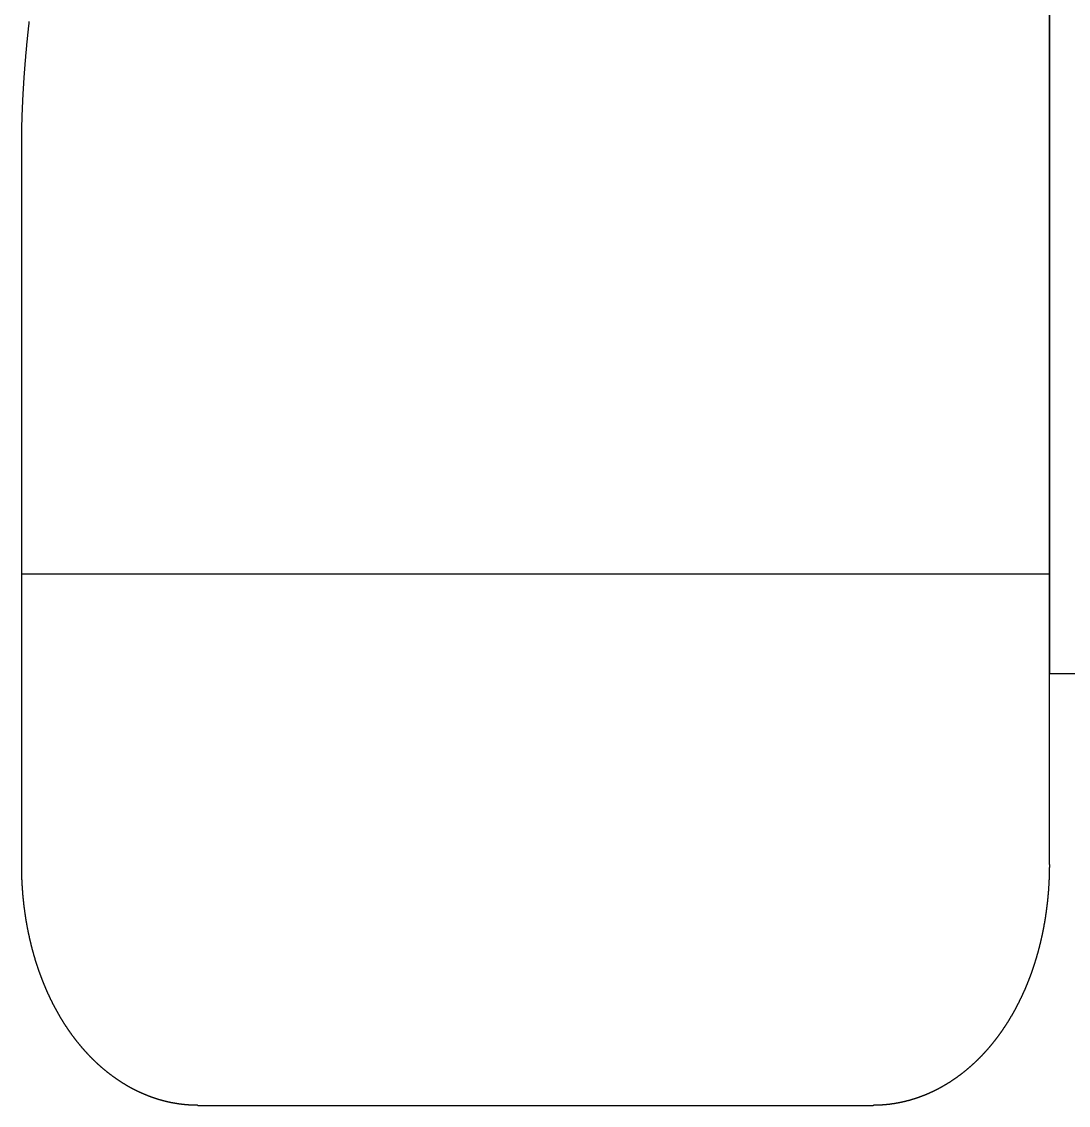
# Model space of a CAD drawing. Header units: millimetres. Extents: x -6.6 to 37.3, y -31.4 to 37.
# Drawn here: x -6.3 to -2.735, y -0.308 to 3.383 of the extents above; entities that cross this region are included whole.
import ezdxf

# ---------------------------------------------------------------- set-up
doc = ezdxf.new("R2010")
doc.units = ezdxf.units.MM
doc.layers.add('20_CONTACT', color=3, linetype='Continuous')

msp = doc.modelspace()

# ---------------------------------------------------------------- linework, layer by layer
at = {"layer": '20_CONTACT'}
for points in [[(-2.8, 1.5013), (-2.8, 8.4987)], [(-2.8, 8.4852), (-2.8, 1.1622)], [(-6.3, 2.9559), (-6.3, 2.9578), (-6.3, 2.9597), (-6.3, 2.9616), (-6.3, 2.9636), (-6.3, 2.9655), (-6.3, 2.9674), (-6.3, 2.9694), (-6.3, 2.9713), (-6.3, 2.9732), (-6.2999, 2.9752), (-6.2999, 2.9771), (-6.2999, 2.979), (-6.2999, 2.981), (-6.2999, 2.9829), (-6.2999, 2.9849), (-6.2998, 2.9868), (-6.2998, 2.9887), (-6.2998, 2.9907), (-6.2998, 2.9926), (-6.2998, 2.9946), (-6.2997, 2.9965), (-6.2997, 2.9985), (-6.2997, 3.0005), (-6.2996, 3.0024), (-6.2996, 3.0044), (-6.2996, 3.0063), (-6.2996, 3.0083), (-6.2995, 3.0103), (-6.2995, 3.0122), (-6.2994, 3.0142), (-6.2994, 3.0161), (-6.2994, 3.0181), (-6.2993, 3.0201), (-6.2993, 3.0221), (-6.2992, 3.024), (-6.2992, 3.026), (-6.2992, 3.028), (-6.2991, 3.03), (-6.2991, 3.0319), (-6.299, 3.0339), (-6.299, 3.0359), (-6.2989, 3.0379), (-6.2989, 3.0399), (-6.2988, 3.0418), (-6.2988, 3.0438), (-6.2987, 3.0458), (-6.2986, 3.0478), (-6.2986, 3.0498), (-6.2985, 3.0518), (-6.2985, 3.0538), (-6.2984, 3.0558), (-6.2983, 3.0578), (-6.2983, 3.0598), (-6.2982, 3.0618), (-6.2981, 3.0638), (-6.2981, 3.0658), (-6.298, 3.0678), (-6.2979, 3.0698), (-6.2979, 3.0718), (-6.2978, 3.0738), (-6.2977, 3.0758), (-6.2976, 3.0779), (-6.2976, 3.0799), (-6.2975, 3.0819), (-6.2974, 3.0839), (-6.2973, 3.0859), (-6.2972, 3.0879), (-6.2972, 3.09), (-6.2971, 3.092), (-6.297, 3.094), (-6.2969, 3.096), (-6.2968, 3.0981), (-6.2967, 3.1001), (-6.2966, 3.1021), (-6.2965, 3.1042), (-6.2964, 3.1062), (-6.2963, 3.1082), (-6.2963, 3.1103), (-6.2962, 3.1123), (-6.2961, 3.1143), (-6.296, 3.1164), (-6.2959, 3.1184), (-6.2958, 3.1205), (-6.2957, 3.1225), (-6.2956, 3.1246), (-6.2954, 3.1266), (-6.2953, 3.1287), (-6.2952, 3.1307), (-6.2951, 3.1328), (-6.295, 3.1348), (-6.2949, 3.1369), (-6.2948, 3.1389), (-6.2947, 3.141), (-6.2946, 3.143), (-6.2944, 3.1451), (-6.2943, 3.1472), (-6.2942, 3.1492), (-6.2941, 3.1513), (-6.294, 3.1534), (-6.2938, 3.1554), (-6.2937, 3.1575), (-6.2936, 3.1596), (-6.2935, 3.1617), (-6.2933, 3.1637), (-6.2932, 3.1658), (-6.2931, 3.1679), (-6.293, 3.17), (-6.2928, 3.172), (-6.2927, 3.1741), (-6.2926, 3.1762), (-6.2924, 3.1783), (-6.2923, 3.1804), (-6.2921, 3.1825), (-6.292, 3.1846), (-6.2919, 3.1867), (-6.2917, 3.1887), (-6.2916, 3.1908), (-6.2914, 3.1929), (-6.2913, 3.195), (-6.2911, 3.1971), (-6.291, 3.1992), (-6.2908, 3.2013), (-6.2907, 3.2034), (-6.2905, 3.2055), (-6.2904, 3.2076), (-6.2902, 3.2098), (-6.2901, 3.2119), (-6.2899, 3.214), (-6.2898, 3.2161), (-6.2896, 3.2182), (-6.2895, 3.2203), (-6.2893, 3.2224), (-6.2891, 3.2245), (-6.289, 3.2267), (-6.2888, 3.2288), (-6.2886, 3.2309), (-6.2885, 3.233), (-6.2883, 3.2352), (-6.2881, 3.2373), (-6.288, 3.2394), (-6.2878, 3.2415), (-6.2876, 3.2437), (-6.2874, 3.2458), (-6.2873, 3.2479), (-6.2871, 3.2501), (-6.2869, 3.2522), (-6.2867, 3.2544), (-6.2866, 3.2565), (-6.2864, 3.2586), (-6.2862, 3.2608), (-6.286, 3.2629), (-6.2858, 3.2651), (-6.2856, 3.2672), (-6.2854, 3.2694), (-6.2853, 3.2715), (-6.2851, 3.2737), (-6.2849, 3.2758), (-6.2847, 3.278), (-6.2845, 3.2801), (-6.2843, 3.2823), (-6.2841, 3.2845), (-6.2839, 3.2866), (-6.2837, 3.2888), (-6.2835, 3.291), (-6.2833, 3.2931), (-6.2831, 3.2953), (-6.2829, 3.2975), (-6.2827, 3.2996), (-6.2825, 3.3018), (-6.2823, 3.304), (-6.2821, 3.3061), (-6.2819, 3.3083), (-6.2817, 3.3105), (-6.2814, 3.3127), (-6.2812, 3.3149), (-6.281, 3.317), (-6.2808, 3.3192), (-6.2806, 3.3214), (-6.2804, 3.3236), (-6.2801, 3.3258), (-6.2799, 3.328), (-6.2797, 3.3302), (-6.2795, 3.3324), (-6.2793, 3.3346), (-6.279, 3.3368), (-6.2788, 3.339), (-6.2786, 3.3412), (-6.2784, 3.3434), (-6.2781, 3.3456), (-6.2779, 3.3478), (-6.2777, 3.35), (-6.2774, 3.3522), (-6.2772, 3.3544), (-6.277, 3.3566), (-6.2767, 3.3588), (-6.2765, 3.361), (-6.2763, 3.3632), (-6.276, 3.3654), (-6.2758, 3.3677), (-6.2755, 3.3699), (-6.2753, 3.3721), (-6.275, 3.3743), (-6.2748, 3.3766), (-6.2745, 3.3788), (-6.2743, 3.381), (-6.2741, 3.3832)], [(-6.3, 1.5013), (-6.3, 2.9559)], [(-2.8, 1.5013), (-6.3, 1.5013)], [(-2.8, 1.5013), (-6.3, 1.5013)], [(-6.3, 0.5124), (-6.3, 1.5013)], [(-2.8, 0.5124), (-2.8, 1.5013)], [(-2.8, 1.1622), (-2.77, 1.1622), (-2.74, 1.1622), (-2.712, 1.1622)], [(-5.7, -0.3084), (-5.7009, -0.3084), (-5.7016, -0.3083), (-5.7025, -0.3083), (-5.7034, -0.3083), (-5.7044, -0.3083), (-5.7053, -0.3083), (-5.7063, -0.3083), (-5.7072, -0.3083), (-5.7081, -0.3083), (-5.7091, -0.3083), (-5.71, -0.3082), (-5.711, -0.3082), (-5.7119, -0.3082), (-5.7128, -0.3082), (-5.7138, -0.3081), (-5.7147, -0.3081), (-5.7157, -0.3081), (-5.7166, -0.308), (-5.7176, -0.308), (-5.7185, -0.308), (-5.7194, -0.3079), (-5.7204, -0.3079), (-5.7213, -0.3079), (-5.7223, -0.3078), (-5.7232, -0.3078), (-5.7242, -0.3077), (-5.7251, -0.3077), (-5.726, -0.3076), (-5.727, -0.3076), (-5.7279, -0.3075), (-5.7289, -0.3074), (-5.7298, -0.3074), (-5.7307, -0.3073), (-5.7317, -0.3072), (-5.7326, -0.3072), (-5.7336, -0.3071), (-5.7345, -0.307), (-5.7354, -0.307), (-5.7364, -0.3069), (-5.7373, -0.3068), (-5.7383, -0.3067), (-5.7392, -0.3067), (-5.7402, -0.3066), (-5.7411, -0.3065), (-5.742, -0.3064), (-5.743, -0.3063), (-5.7439, -0.3062), (-5.7449, -0.3061), (-5.7458, -0.306), (-5.7467, -0.3059), (-5.7477, -0.3059), (-5.7486, -0.3058), (-5.7495, -0.3056), (-5.7505, -0.3055), (-5.7514, -0.3054), (-5.7524, -0.3053), (-5.7533, -0.3052), (-5.7542, -0.3051), (-5.7552, -0.305), (-5.7561, -0.3049), (-5.7571, -0.3048), (-5.758, -0.3046), (-5.7589, -0.3045), (-5.7599, -0.3044), (-5.7608, -0.3043), (-5.7617, -0.3042), (-5.7627, -0.304), (-5.7636, -0.3039), (-5.7646, -0.3038), (-5.7655, -0.3036), (-5.7664, -0.3035), (-5.7674, -0.3033), (-5.7683, -0.3032), (-5.7692, -0.3031), (-5.7702, -0.3029), (-5.7711, -0.3028), (-5.7721, -0.3026), (-5.773, -0.3025), (-5.7739, -0.3023), (-5.7749, -0.3022), (-5.7758, -0.302), (-5.7767, -0.3019), (-5.7777, -0.3017), (-5.7786, -0.3015), (-5.7795, -0.3014), (-5.7805, -0.3012), (-5.7814, -0.301), (-5.7823, -0.3009), (-5.7833, -0.3007), (-5.7842, -0.3005), (-5.7851, -0.3003), (-5.7861, -0.3002), (-5.787, -0.3), (-5.7879, -0.2998), (-5.7889, -0.2996), (-5.7898, -0.2994), (-5.7907, -0.2993), (-5.7917, -0.2991), (-5.7926, -0.2989), (-5.7935, -0.2987), (-5.7945, -0.2985), (-5.7954, -0.2983), (-5.7963, -0.2981), (-5.7972, -0.2979), (-5.7982, -0.2977), (-5.7991, -0.2975), (-5.8, -0.2973), (-5.801, -0.2971), (-5.8019, -0.2969), (-5.8028, -0.2966), (-5.8037, -0.2964), (-5.8047, -0.2962), (-5.8056, -0.296), (-5.8065, -0.2958), (-5.8075, -0.2956), (-5.8084, -0.2953), (-5.8093, -0.2951), (-5.8102, -0.2949), (-5.8112, -0.2946), (-5.8121, -0.2944), (-5.813, -0.2942), (-5.8139, -0.2939), (-5.8149, -0.2937), (-5.8158, -0.2935), (-5.8167, -0.2932), (-5.8176, -0.293), (-5.8186, -0.2927), (-5.8195, -0.2925), (-5.8204, -0.2922), (-5.8213, -0.292), (-5.8223, -0.2917), (-5.8232, -0.2915), (-5.8241, -0.2912), (-5.825, -0.291), (-5.8259, -0.2907), (-5.8269, -0.2905), (-5.8278, -0.2902), (-5.8287, -0.2899), (-5.8296, -0.2897), (-5.8305, -0.2894), (-5.8315, -0.2891), (-5.8324, -0.2888), (-5.8333, -0.2886), (-5.8342, -0.2883), (-5.8351, -0.288), (-5.8361, -0.2877), (-5.837, -0.2874), (-5.8379, -0.2872), (-5.8388, -0.2869), (-5.8397, -0.2866), (-5.8406, -0.2863), (-5.8416, -0.286), (-5.8425, -0.2857), (-5.8434, -0.2854), (-5.8443, -0.2851), (-5.8452, -0.2848), (-5.8461, -0.2845), (-5.8471, -0.2842), (-5.848, -0.2839), (-5.8489, -0.2836), (-5.8498, -0.2833), (-5.8507, -0.283), (-5.8516, -0.2826), (-5.8525, -0.2823), (-5.8534, -0.282), (-5.8544, -0.2817), (-5.8553, -0.2814), (-5.8562, -0.2811), (-5.8571, -0.2807), (-5.858, -0.2804), (-5.8589, -0.2801), (-5.8598, -0.2797), (-5.8607, -0.2794), (-5.8616, -0.2791), (-5.8625, -0.2787), (-5.8634, -0.2784), (-5.8643, -0.2781), (-5.8653, -0.2777), (-5.8662, -0.2774), (-5.8671, -0.277), (-5.868, -0.2767), (-5.8689, -0.2763), (-5.8698, -0.276), (-5.8707, -0.2756), (-5.8716, -0.2753), (-5.8725, -0.2749), (-5.8734, -0.2745), (-5.8743, -0.2742), (-5.8752, -0.2738), (-5.8761, -0.2735), (-5.877, -0.2731), (-5.8779, -0.2727), (-5.8788, -0.2724), (-5.8797, -0.272), (-5.8806, -0.2716), (-5.8815, -0.2712), (-5.8824, -0.2709), (-5.8833, -0.2705), (-5.8842, -0.2701), (-5.8851, -0.2697), (-5.886, -0.2693), (-5.8869, -0.2689), (-5.8878, -0.2685), (-5.8887, -0.2682), (-5.8896, -0.2678), (-5.8905, -0.2674), (-5.8913, -0.267), (-5.8922, -0.2666), (-5.8931, -0.2662), (-5.894, -0.2658), (-5.8949, -0.2654), (-5.8958, -0.265), (-5.8967, -0.2646), (-5.8976, -0.2641), (-5.8985, -0.2637), (-5.8994, -0.2633), (-5.9003, -0.2629), (-5.9011, -0.2625), (-5.902, -0.2621), (-5.9029, -0.2616), (-5.9038, -0.2612), (-5.9047, -0.2608), (-5.9056, -0.2604), (-5.9065, -0.2599), (-5.9073, -0.2595), (-5.9082, -0.2591), (-5.9091, -0.2586), (-5.91, -0.2582), (-5.9109, -0.2578), (-5.9118, -0.2573), (-5.9126, -0.2569), (-5.9135, -0.2564), (-5.9144, -0.256), (-5.9153, -0.2556), (-5.9162, -0.2551), (-5.917, -0.2547), (-5.9179, -0.2542), (-5.9188, -0.2537), (-5.9197, -0.2533), (-5.9206, -0.2528), (-5.9214, -0.2524), (-5.9223, -0.2519), (-5.9232, -0.2514), (-5.9241, -0.251), (-5.9249, -0.2505), (-5.9258, -0.25), (-5.9267, -0.2496), (-5.9275, -0.2491), (-5.9284, -0.2486), (-5.9293, -0.2482), (-5.9302, -0.2477), (-5.931, -0.2472), (-5.9319, -0.2467), (-5.9328, -0.2462), (-5.9336, -0.2457), (-5.9345, -0.2453), (-5.9354, -0.2448), (-5.9362, -0.2443), (-5.9371, -0.2438), (-5.938, -0.2433), (-5.9388, -0.2428), (-5.9397, -0.2423), (-5.9406, -0.2418), (-5.9414, -0.2413), (-5.9423, -0.2408), (-5.9432, -0.2403), (-5.944, -0.2398), (-5.9449, -0.2393), (-5.9457, -0.2388), (-5.9466, -0.2382), (-5.9475, -0.2377), (-5.9483, -0.2372), (-5.9492, -0.2367), (-5.95, -0.2362), (-5.9509, -0.2357), (-5.9517, -0.2351), (-5.9526, -0.2346), (-5.9534, -0.2341), (-5.9543, -0.2335), (-5.9552, -0.233), (-5.956, -0.2325), (-5.9569, -0.2319), (-5.9577, -0.2314), (-5.9586, -0.2309), (-5.9594, -0.2303), (-5.9603, -0.2298), (-5.9611, -0.2292), (-5.962, -0.2287), (-5.9628, -0.2282), (-5.9637, -0.2276), (-5.9645, -0.2271), (-5.9653, -0.2265), (-5.9662, -0.226), (-5.967, -0.2254), (-5.9679, -0.2248), (-5.9687, -0.2243), (-5.9696, -0.2237), (-5.9704, -0.2232), (-5.9712, -0.2226), (-5.9721, -0.222), (-5.9729, -0.2215), (-5.9738, -0.2209), (-5.9746, -0.2203), (-5.9754, -0.2197), (-5.9763, -0.2192), (-5.9771, -0.2186), (-5.978, -0.218), (-5.9788, -0.2174), (-5.9796, -0.2168), (-5.9805, -0.2163), (-5.9813, -0.2157), (-5.9821, -0.2151), (-5.9829, -0.2145), (-5.9838, -0.2139), (-5.9846, -0.2133), (-5.9854, -0.2127), (-5.9863, -0.2121), (-5.9871, -0.2115), (-5.9879, -0.2109), (-5.9887, -0.2103), (-5.9896, -0.2097), (-5.9904, -0.2091), (-5.9912, -0.2085), (-5.992, -0.2079), (-5.9929, -0.2073), (-5.9937, -0.2067), (-5.9945, -0.2061), (-5.9953, -0.2054), (-5.9962, -0.2048), (-5.997, -0.2042), (-5.9978, -0.2036), (-5.9986, -0.203), (-5.9994, -0.2023), (-6.0002, -0.2017), (-6.0011, -0.2011), (-6.0019, -0.2004), (-6.0027, -0.1998), (-6.0035, -0.1992), (-6.0043, -0.1985), (-6.0051, -0.1979), (-6.0059, -0.1973), (-6.0067, -0.1966), (-6.0076, -0.196), (-6.0084, -0.1953), (-6.0092, -0.1947), (-6.01, -0.1941), (-6.0108, -0.1934), (-6.0116, -0.1928), (-6.0124, -0.1921), (-6.0132, -0.1914), (-6.014, -0.1908), (-6.0148, -0.1901), (-6.0156, -0.1895), (-6.0164, -0.1888), (-6.0172, -0.1881), (-6.018, -0.1875), (-6.0188, -0.1868), (-6.0196, -0.1861), (-6.0204, -0.1855), (-6.0212, -0.1848), (-6.022, -0.1841), (-6.0228, -0.1835), (-6.0236, -0.1828), (-6.0244, -0.1821), (-6.0252, -0.1814), (-6.026, -0.1807), (-6.0268, -0.1801), (-6.0275, -0.1794), (-6.0283, -0.1787), (-6.0291, -0.178), (-6.0299, -0.1773), (-6.0307, -0.1766), (-6.0315, -0.1759), (-6.0323, -0.1752), (-6.0331, -0.1745), (-6.0338, -0.1738), (-6.0346, -0.1731), (-6.0354, -0.1724), (-6.0362, -0.1717), (-6.037, -0.171), (-6.0377, -0.1703), (-6.0385, -0.1696), (-6.0393, -0.1689), (-6.0401, -0.1682), (-6.0409, -0.1675), (-6.0416, -0.1668), (-6.0424, -0.166), (-6.0432, -0.1653), (-6.0439, -0.1646), (-6.0447, -0.1639), (-6.0455, -0.1632), (-6.0463, -0.1624), (-6.047, -0.1617), (-6.0478, -0.161), (-6.0486, -0.1603), (-6.0493, -0.1595), (-6.0501, -0.1588), (-6.0509, -0.1581), (-6.0516, -0.1573), (-6.0524, -0.1566), (-6.0532, -0.1558), (-6.0539, -0.1551), (-6.0547, -0.1544), (-6.0554, -0.1536), (-6.0562, -0.1529), (-6.057, -0.1521), (-6.0577, -0.1514), (-6.0585, -0.1506), (-6.0592, -0.1499), (-6.06, -0.1491), (-6.0607, -0.1483), (-6.0615, -0.1476), (-6.0622, -0.1468), (-6.063, -0.1461), (-6.0637, -0.1453), (-6.0645, -0.1445), (-6.0652, -0.1438), (-6.066, -0.143), (-6.0667, -0.1422), (-6.0675, -0.1415), (-6.0682, -0.1407), (-6.069, -0.1399), (-6.0697, -0.1391), (-6.0704, -0.1384), (-6.0712, -0.1376), (-6.0719, -0.1368), (-6.0727, -0.136), (-6.0734, -0.1352), (-6.0741, -0.1345), (-6.0749, -0.1337), (-6.0756, -0.1329), (-6.0763, -0.1321), (-6.0771, -0.1313), (-6.0778, -0.1305), (-6.0785, -0.1297), (-6.0793, -0.1289), (-6.08, -0.1281), (-6.0807, -0.1273), (-6.0815, -0.1265), (-6.0822, -0.1257), (-6.0829, -0.1249), (-6.0836, -0.1241), (-6.0844, -0.1233), (-6.0851, -0.1225), (-6.0858, -0.1217), (-6.0865, -0.1209), (-6.0873, -0.12), (-6.088, -0.1192), (-6.0887, -0.1184), (-6.0894, -0.1176), (-6.0901, -0.1168), (-6.0908, -0.116), (-6.0916, -0.1151), (-6.0923, -0.1143), (-6.093, -0.1135), (-6.0937, -0.1126), (-6.0944, -0.1118), (-6.0951, -0.111), (-6.0958, -0.1102), (-6.0965, -0.1093), (-6.0972, -0.1085), (-6.0979, -0.1076), (-6.0986, -0.1068), (-6.0993, -0.106), (-6.1001, -0.1051), (-6.1008, -0.1043), (-6.1015, -0.1034), (-6.1022, -0.1026), (-6.1029, -0.1017), (-6.1036, -0.1009), (-6.1042, -0.1), (-6.1049, -0.0992), (-6.1056, -0.0983), (-6.1063, -0.0975), (-6.107, -0.0966), (-6.1077, -0.0958), (-6.1084, -0.0949), (-6.1091, -0.094), (-6.1098, -0.0932), (-6.1105, -0.0923), (-6.1112, -0.0914), (-6.1118, -0.0906), (-6.1125, -0.0897), (-6.1132, -0.0888), (-6.1139, -0.088), (-6.1146, -0.0871), (-6.1153, -0.0862), (-6.1159, -0.0853), (-6.1166, -0.0845), (-6.1173, -0.0836), (-6.118, -0.0827), (-6.1187, -0.0818), (-6.1193, -0.0809), (-6.12, -0.08), (-6.1207, -0.0792), (-6.1213, -0.0783), (-6.122, -0.0774), (-6.1227, -0.0765), (-6.1234, -0.0756), (-6.124, -0.0747), (-6.1247, -0.0738), (-6.1254, -0.0729), (-6.126, -0.072), (-6.1267, -0.0711), (-6.1273, -0.0702), (-6.128, -0.0693), (-6.1287, -0.0684), (-6.1293, -0.0675), (-6.13, -0.0666), (-6.1306, -0.0657), (-6.1313, -0.0648), (-6.1319, -0.0638), (-6.1326, -0.0629), (-6.1333, -0.062), (-6.1339, -0.0611), (-6.1346, -0.0602), (-6.1352, -0.0593), (-6.1359, -0.0583), (-6.1365, -0.0574), (-6.1371, -0.0565), (-6.1378, -0.0556), (-6.1384, -0.0546), (-6.1391, -0.0537), (-6.1397, -0.0528), (-6.1404, -0.0518), (-6.141, -0.0509), (-6.1416, -0.05), (-6.1423, -0.049), (-6.1429, -0.0481), (-6.1435, -0.0472), (-6.1442, -0.0462), (-6.1448, -0.0453), (-6.1454, -0.0443), (-6.1461, -0.0434), (-6.1467, -0.0425), (-6.1473, -0.0415), (-6.148, -0.0406), (-6.1486, -0.0396), (-6.1492, -0.0387), (-6.1498, -0.0377), (-6.1505, -0.0367), (-6.1511, -0.0358), (-6.1517, -0.0348), (-6.1523, -0.0339), (-6.1529, -0.0329), (-6.1536, -0.032), (-6.1542, -0.031), (-6.1548, -0.03), (-6.1554, -0.0291), (-6.156, -0.0281), (-6.1566, -0.0271), (-6.1572, -0.0262), (-6.1579, -0.0252), (-6.1585, -0.0242), (-6.1591, -0.0232), (-6.1597, -0.0223), (-6.1603, -0.0213), (-6.1609, -0.0203), (-6.1615, -0.0193), (-6.1621, -0.0184), (-6.1627, -0.0174), (-6.1633, -0.0164), (-6.1639, -0.0154), (-6.1645, -0.0144), (-6.1651, -0.0134), (-6.1657, -0.0124), (-6.1663, -0.0115), (-6.1669, -0.0105), (-6.1675, -0.0095), (-6.168, -0.0085), (-6.1686, -0.0075), (-6.1692, -0.0065), (-6.1698, -0.0055), (-6.1704, -0.0045), (-6.171, -0.0035), (-6.1716, -0.0025), (-6.1721, -0.0015), (-6.1727, -0.0005), (-6.1733, 0.0005), (-6.1739, 0.0015), (-6.1745, 0.0025), (-6.175, 0.0036), (-6.1756, 0.0046), (-6.1762, 0.0056), (-6.1768, 0.0066), (-6.1773, 0.0076), (-6.1779, 0.0086), (-6.1785, 0.0096), (-6.179, 0.0107), (-6.1796, 0.0117), (-6.1802, 0.0127), (-6.1807, 0.0137), (-6.1813, 0.0147), (-6.1819, 0.0158), (-6.1824, 0.0168), (-6.183, 0.0178), (-6.1835, 0.0189), (-6.1841, 0.0199), (-6.1847, 0.0209), (-6.1852, 0.022), (-6.1858, 0.023), (-6.1863, 0.024), (-6.1869, 0.0251), (-6.1874, 0.0261), (-6.188, 0.0271), (-6.1885, 0.0282), (-6.1891, 0.0292), (-6.1896, 0.0303), (-6.1901, 0.0313), (-6.1907, 0.0324), (-6.1912, 0.0334), (-6.1918, 0.0345), (-6.1923, 0.0355), (-6.1929, 0.0366), (-6.1934, 0.0376), (-6.1939, 0.0387), (-6.1945, 0.0397), (-6.195, 0.0408), (-6.1955, 0.0418), (-6.1961, 0.0429), (-6.1966, 0.0439), (-6.1971, 0.045), (-6.1976, 0.0461), (-6.1982, 0.0471), (-6.1987, 0.0482), (-6.1992, 0.0493), (-6.1997, 0.0503), (-6.2003, 0.0514), (-6.2008, 0.0525), (-6.2013, 0.0535), (-6.2018, 0.0546), (-6.2023, 0.0557), (-6.2028, 0.0568), (-6.2034, 0.0578), (-6.2039, 0.0589), (-6.2044, 0.06), (-6.2049, 0.0611), (-6.2054, 0.0621), (-6.2059, 0.0632), (-6.2064, 0.0643), (-6.2069, 0.0654), (-6.2074, 0.0665), (-6.2079, 0.0676), (-6.2084, 0.0687), (-6.2089, 0.0697), (-6.2094, 0.0708), (-6.2099, 0.0719), (-6.2104, 0.073), (-6.2109, 0.0741), (-6.2114, 0.0752), (-6.2119, 0.0763), (-6.2124, 0.0774), (-6.2129, 0.0785), (-6.2134, 0.0796), (-6.2139, 0.0807), (-6.2143, 0.0818), (-6.2148, 0.0829), (-6.2153, 0.084), (-6.2158, 0.0851), (-6.2163, 0.0862), (-6.2167, 0.0873), (-6.2172, 0.0884), (-6.2177, 0.0895), (-6.2182, 0.0906), (-6.2187, 0.0918), (-6.2191, 0.0929), (-6.2196, 0.094), (-6.2201, 0.0951), (-6.2205, 0.0962), (-6.221, 0.0973), (-6.2215, 0.0985), (-6.2219, 0.0996), (-6.2224, 0.1007), (-6.2229, 0.1018), (-6.2233, 0.1029), (-6.2238, 0.1041), (-6.2242, 0.1052), (-6.2247, 0.1063), (-6.2252, 0.1074), (-6.2256, 0.1086), (-6.2261, 0.1097), (-6.2265, 0.1108), (-6.227, 0.112), (-6.2274, 0.1131), (-6.2279, 0.1142), (-6.2283, 0.1154), (-6.2288, 0.1165), (-6.2292, 0.1176), (-6.2297, 0.1188), (-6.2301, 0.1199), (-6.2305, 0.1211), (-6.231, 0.1222), (-6.2314, 0.1233), (-6.2319, 0.1245), (-6.2323, 0.1256), (-6.2327, 0.1268), (-6.2332, 0.1279), (-6.2336, 0.1291), (-6.234, 0.1302), (-6.2344, 0.1314), (-6.2349, 0.1325), (-6.2353, 0.1337), (-6.2357, 0.1348), (-6.2361, 0.136), (-6.2366, 0.1371), (-6.237, 0.1383), (-6.2374, 0.1395), (-6.2378, 0.1406), (-6.2382, 0.1418), (-6.2387, 0.1429), (-6.2391, 0.1441), (-6.2395, 0.1453), (-6.2399, 0.1464), (-6.2403, 0.1476), (-6.2407, 0.1487), (-6.2411, 0.1499), (-6.2415, 0.1511), (-6.2419, 0.1522), (-6.2423, 0.1534), (-6.2427, 0.1546), (-6.2431, 0.1558), (-6.2435, 0.1569), (-6.2439, 0.1581), (-6.2443, 0.1593), (-6.2447, 0.1605), (-6.2451, 0.1616), (-6.2455, 0.1628), (-6.2459, 0.164), (-6.2463, 0.1652), (-6.2467, 0.1663), (-6.2471, 0.1675), (-6.2475, 0.1687), (-6.2479, 0.1699), (-6.2482, 0.1711), (-6.2486, 0.1723), (-6.249, 0.1735), (-6.2494, 0.1746), (-6.2498, 0.1758), (-6.2501, 0.177), (-6.2505, 0.1782), (-6.2509, 0.1794), (-6.2513, 0.1806), (-6.2516, 0.1818), (-6.252, 0.183), (-6.2524, 0.1842), (-6.2527, 0.1854), (-6.2531, 0.1866), (-6.2535, 0.1878), (-6.2538, 0.189), (-6.2542, 0.1902), (-6.2546, 0.1914), (-6.2549, 0.1926), (-6.2553, 0.1938), (-6.2556, 0.195), (-6.256, 0.1962), (-6.2563, 0.1974), (-6.2567, 0.1986), (-6.257, 0.1998), (-6.2574, 0.201), (-6.2577, 0.2022), (-6.2581, 0.2034), (-6.2584, 0.2046), (-6.2588, 0.2058), (-6.2591, 0.207), (-6.2595, 0.2083), (-6.2598, 0.2095), (-6.2601, 0.2107), (-6.2605, 0.2119), (-6.2608, 0.2131), (-6.2611, 0.2143), (-6.2615, 0.2156), (-6.2618, 0.2168), (-6.2621, 0.218), (-6.2625, 0.2192), (-6.2628, 0.2204), (-6.2631, 0.2217), (-6.2634, 0.2229), (-6.2638, 0.2241), (-6.2641, 0.2253), (-6.2644, 0.2266), (-6.2647, 0.2278), (-6.265, 0.229), (-6.2654, 0.2302), (-6.2657, 0.2315), (-6.266, 0.2327), (-6.2663, 0.2339), (-6.2666, 0.2352), (-6.2669, 0.2364), (-6.2672, 0.2376), (-6.2675, 0.2389), (-6.2678, 0.2401), (-6.2681, 0.2413), (-6.2684, 0.2426), (-6.2688, 0.2438), (-6.2691, 0.2451), (-6.2693, 0.2463), (-6.2696, 0.2475), (-6.2699, 0.2488), (-6.2702, 0.25), (-6.2705, 0.2513), (-6.2708, 0.2525), (-6.2711, 0.2537), (-6.2714, 0.255), (-6.2717, 0.2562), (-6.272, 0.2575), (-6.2723, 0.2587), (-6.2725, 0.26), (-6.2728, 0.2612), (-6.2731, 0.2625), (-6.2734, 0.2637), (-6.2737, 0.265), (-6.2739, 0.2662), (-6.2742, 0.2675), (-6.2745, 0.2687), (-6.2747, 0.27), (-6.275, 0.2712), (-6.2753, 0.2725), (-6.2755, 0.2738), (-6.2758, 0.275), (-6.2761, 0.2763), (-6.2763, 0.2775), (-6.2766, 0.2788), (-6.2769, 0.28), (-6.2771, 0.2813), (-6.2774, 0.2826), (-6.2776, 0.2838), (-6.2779, 0.2851), (-6.2781, 0.2864), (-6.2784, 0.2876), (-6.2786, 0.2889), (-6.2789, 0.2902), (-6.2791, 0.2914), (-6.2794, 0.2927), (-6.2796, 0.294), (-6.2799, 0.2952), (-6.2801, 0.2965), (-6.2804, 0.2978), (-6.2806, 0.299), (-6.2808, 0.3003), (-6.2811, 0.3016), (-6.2813, 0.3028), (-6.2815, 0.3041), (-6.2818, 0.3054), (-6.282, 0.3067), (-6.2822, 0.3079), (-6.2824, 0.3092), (-6.2827, 0.3105), (-6.2829, 0.3118), (-6.2831, 0.3131), (-6.2833, 0.3143), (-6.2836, 0.3156), (-6.2838, 0.3169), (-6.284, 0.3182), (-6.2842, 0.3195), (-6.2844, 0.3207), (-6.2846, 0.322), (-6.2848, 0.3233), (-6.2851, 0.3246), (-6.2853, 0.3259), (-6.2855, 0.3272), (-6.2857, 0.3284), (-6.2859, 0.3297), (-6.2861, 0.331), (-6.2863, 0.3323), (-6.2865, 0.3336), (-6.2867, 0.3349), (-6.2869, 0.3362), (-6.2871, 0.3375), (-6.2873, 0.3387), (-6.2875, 0.34), (-6.2877, 0.3413), (-6.2878, 0.3426), (-6.288, 0.3439), (-6.2882, 0.3452), (-6.2884, 0.3465), (-6.2886, 0.3478), (-6.2888, 0.3491), (-6.289, 0.3504), (-6.2891, 0.3517), (-6.2893, 0.353), (-6.2895, 0.3543), (-6.2897, 0.3556), (-6.2898, 0.3569), (-6.29, 0.3582), (-6.2902, 0.3595), (-6.2903, 0.3608), (-6.2905, 0.3621), (-6.2907, 0.3634), (-6.2908, 0.3647), (-6.291, 0.366), (-6.2912, 0.3673), (-6.2913, 0.3686), (-6.2915, 0.3699), (-6.2916, 0.3712), (-6.2918, 0.3725), (-6.292, 0.3738), (-6.2921, 0.3751), (-6.2923, 0.3764), (-6.2924, 0.3777), (-6.2926, 0.379), (-6.2927, 0.3804), (-6.2929, 0.3817), (-6.293, 0.383), (-6.2931, 0.3843), (-6.2933, 0.3856), (-6.2934, 0.3869), (-6.2936, 0.3882), (-6.2937, 0.3895), (-6.2938, 0.3908), (-6.294, 0.3921), (-6.2941, 0.3935), (-6.2942, 0.3948), (-6.2944, 0.3961), (-6.2945, 0.3974), (-6.2946, 0.3987), (-6.2947, 0.4), (-6.2949, 0.4014), (-6.295, 0.4027), (-6.2951, 0.404), (-6.2952, 0.4053), (-6.2953, 0.4066), (-6.2955, 0.4079), (-6.2956, 0.4093), (-6.2957, 0.4106), (-6.2958, 0.4119), (-6.2959, 0.4132), (-6.296, 0.4145), (-6.2961, 0.4159), (-6.2962, 0.4172), (-6.2963, 0.4185), (-6.2964, 0.4198), (-6.2965, 0.4211), (-6.2966, 0.4225), (-6.2967, 0.4238), (-6.2968, 0.4251), (-6.2969, 0.4264), (-6.297, 0.4278), (-6.2971, 0.4291), (-6.2972, 0.4304), (-6.2973, 0.4317), (-6.2974, 0.4331), (-6.2975, 0.4344), (-6.2976, 0.4357), (-6.2976, 0.4371), (-6.2977, 0.4384), (-6.2978, 0.4397), (-6.2979, 0.441), (-6.298, 0.4424), (-6.298, 0.4437), (-6.2981, 0.445), (-6.2982, 0.4464), (-6.2983, 0.4477), (-6.2983, 0.449), (-6.2984, 0.4503), (-6.2985, 0.4517), (-6.2985, 0.453), (-6.2986, 0.4543), (-6.2987, 0.4557), (-6.2987, 0.457), (-6.2988, 0.4583), (-6.2989, 0.4597), (-6.2989, 0.461), (-6.299, 0.4623), (-6.299, 0.4637), (-6.2991, 0.465), (-6.2991, 0.4663), (-6.2992, 0.4677), (-6.2992, 0.469), (-6.2993, 0.4704), (-6.2993, 0.4717), (-6.2994, 0.473), (-6.2994, 0.4744), (-6.2994, 0.4757), (-6.2995, 0.477), (-6.2995, 0.4784), (-6.2996, 0.4797), (-6.2996, 0.4811), (-6.2996, 0.4824), (-6.2997, 0.4837), (-6.2997, 0.4851), (-6.2997, 0.4864), (-6.2998, 0.4877), (-6.2998, 0.4891), (-6.2998, 0.4904), (-6.2998, 0.4918), (-6.2998, 0.4931), (-6.2999, 0.4944), (-6.2999, 0.4958), (-6.2999, 0.4971), (-6.2999, 0.4985), (-6.2999, 0.4998), (-6.2999, 0.5012), (-6.3, 0.5025), (-6.3, 0.5038), (-6.3, 0.5052), (-6.3, 0.5065), (-6.3, 0.5079), (-6.3, 0.5092), (-6.3, 0.5106), (-6.3, 0.5124)], [(-2.8, 0.5124), (-2.8, 0.5111), (-2.8, 0.5097), (-2.8, 0.5084), (-2.8, 0.507), (-2.8, 0.5057), (-2.8, 0.5043), (-2.8, 0.503), (-2.8, 0.5017), (-2.8001, 0.5003), (-2.8001, 0.499), (-2.8001, 0.4976), (-2.8001, 0.4963), (-2.8001, 0.4949), (-2.8001, 0.4936), (-2.8002, 0.4923), (-2.8002, 0.4909), (-2.8002, 0.4896), (-2.8002, 0.4882), (-2.8003, 0.4869), (-2.8003, 0.4856), (-2.8003, 0.4842), (-2.8004, 0.4829), (-2.8004, 0.4815), (-2.8004, 0.4802), (-2.8005, 0.4789), (-2.8005, 0.4775), (-2.8005, 0.4762), (-2.8006, 0.4749), (-2.8006, 0.4735), (-2.8007, 0.4722), (-2.8007, 0.4708), (-2.8008, 0.4695), (-2.8008, 0.4682), (-2.8009, 0.4668), (-2.8009, 0.4655), (-2.801, 0.4642), (-2.801, 0.4628), (-2.8011, 0.4615), (-2.8011, 0.4602), (-2.8012, 0.4588), (-2.8012, 0.4575), (-2.8013, 0.4562), (-2.8014, 0.4548), (-2.8014, 0.4535), (-2.8015, 0.4522), (-2.8016, 0.4508), (-2.8016, 0.4495), (-2.8017, 0.4482), (-2.8018, 0.4468), (-2.8018, 0.4455), (-2.8019, 0.4442), (-2.802, 0.4429), (-2.8021, 0.4415), (-2.8022, 0.4402), (-2.8022, 0.4389), (-2.8023, 0.4375), (-2.8024, 0.4362), (-2.8025, 0.4349), (-2.8026, 0.4336), (-2.8027, 0.4322), (-2.8028, 0.4309), (-2.8028, 0.4296), (-2.8029, 0.4283), (-2.803, 0.4269), (-2.8031, 0.4256), (-2.8032, 0.4243), (-2.8033, 0.423), (-2.8034, 0.4216), (-2.8035, 0.4203), (-2.8036, 0.419), (-2.8037, 0.4177), (-2.8038, 0.4163), (-2.8039, 0.415), (-2.804, 0.4137), (-2.8042, 0.4124), (-2.8043, 0.4111), (-2.8044, 0.4097), (-2.8045, 0.4084), (-2.8046, 0.4071), (-2.8047, 0.4058), (-2.8049, 0.4045), (-2.805, 0.4032), (-2.8051, 0.4018), (-2.8052, 0.4005), (-2.8053, 0.3992), (-2.8055, 0.3979), (-2.8056, 0.3966), (-2.8057, 0.3953), (-2.8059, 0.3939), (-2.806, 0.3926), (-2.8061, 0.3913), (-2.8063, 0.39), (-2.8064, 0.3887), (-2.8065, 0.3874), (-2.8067, 0.3861), (-2.8068, 0.3848), (-2.807, 0.3835), (-2.8071, 0.3821), (-2.8072, 0.3808), (-2.8074, 0.3795), (-2.8075, 0.3782), (-2.8077, 0.3769), (-2.8078, 0.3756), (-2.808, 0.3743), (-2.8081, 0.373), (-2.8083, 0.3717), (-2.8085, 0.3704), (-2.8086, 0.3691), (-2.8088, 0.3678), (-2.8089, 0.3665), (-2.8091, 0.3652), (-2.8093, 0.3639), (-2.8094, 0.3626), (-2.8096, 0.3613), (-2.8098, 0.36), (-2.8099, 0.3587), (-2.8101, 0.3574), (-2.8103, 0.3561), (-2.8105, 0.3548), (-2.8106, 0.3535), (-2.8108, 0.3522), (-2.811, 0.3509), (-2.8112, 0.3496), (-2.8113, 0.3483), (-2.8115, 0.347), (-2.8117, 0.3457), (-2.8119, 0.3444), (-2.8121, 0.3431), (-2.8123, 0.3418), (-2.8125, 0.3405), (-2.8127, 0.3392), (-2.8129, 0.3379), (-2.813, 0.3366), (-2.8132, 0.3354), (-2.8134, 0.3341), (-2.8136, 0.3328), (-2.8138, 0.3315), (-2.814, 0.3302), (-2.8142, 0.3289), (-2.8145, 0.3276), (-2.8147, 0.3263), (-2.8149, 0.3251), (-2.8151, 0.3238), (-2.8153, 0.3225), (-2.8155, 0.3212), (-2.8157, 0.3199), (-2.8159, 0.3186), (-2.8161, 0.3174), (-2.8164, 0.3161), (-2.8166, 0.3148), (-2.8168, 0.3135), (-2.817, 0.3122), (-2.8172, 0.311), (-2.8175, 0.3097), (-2.8177, 0.3084), (-2.8179, 0.3071), (-2.8182, 0.3059), (-2.8184, 0.3046), (-2.8186, 0.3033), (-2.8189, 0.302), (-2.8191, 0.3008), (-2.8193, 0.2995), (-2.8196, 0.2982), (-2.8198, 0.297), (-2.82, 0.2957), (-2.8203, 0.2944), (-2.8205, 0.2932), (-2.8208, 0.2919), (-2.821, 0.2906), (-2.8213, 0.2894), (-2.8215, 0.2881), (-2.8218, 0.2868), (-2.822, 0.2856), (-2.8223, 0.2843), (-2.8225, 0.283), (-2.8228, 0.2818), (-2.823, 0.2805), (-2.8233, 0.2793), (-2.8236, 0.278), (-2.8238, 0.2767), (-2.8241, 0.2755), (-2.8244, 0.2742), (-2.8246, 0.273), (-2.8249, 0.2717), (-2.8252, 0.2704), (-2.8254, 0.2692), (-2.8257, 0.2679), (-2.826, 0.2667), (-2.8262, 0.2654), (-2.8265, 0.2642), (-2.8268, 0.2629), (-2.8271, 0.2617), (-2.8274, 0.2604), (-2.8276, 0.2592), (-2.8279, 0.2579), (-2.8282, 0.2567), (-2.8285, 0.2554), (-2.8288, 0.2542), (-2.8291, 0.253), (-2.8294, 0.2517), (-2.8297, 0.2505), (-2.83, 0.2492), (-2.8302, 0.248), (-2.8305, 0.2467), (-2.8308, 0.2455), (-2.8311, 0.2443), (-2.8314, 0.243), (-2.8317, 0.2418), (-2.832, 0.2406), (-2.8323, 0.2393), (-2.8327, 0.2381), (-2.833, 0.2369), (-2.8333, 0.2356), (-2.8336, 0.2344), (-2.8339, 0.2332), (-2.8342, 0.2319), (-2.8345, 0.2307), (-2.8348, 0.2295), (-2.8352, 0.2282), (-2.8355, 0.227), (-2.8358, 0.2258), (-2.8361, 0.2246), (-2.8364, 0.2233), (-2.8368, 0.2221), (-2.8371, 0.2209), (-2.8374, 0.2197), (-2.8377, 0.2184), (-2.8381, 0.2172), (-2.8384, 0.216), (-2.8387, 0.2148), (-2.8391, 0.2136), (-2.8394, 0.2124), (-2.8397, 0.2111), (-2.8401, 0.2099), (-2.8404, 0.2087), (-2.8408, 0.2075), (-2.8411, 0.2063), (-2.8414, 0.2051), (-2.8418, 0.2039), (-2.8421, 0.2026), (-2.8425, 0.2014), (-2.8428, 0.2002), (-2.8432, 0.199), (-2.8435, 0.1978), (-2.8439, 0.1966), (-2.8442, 0.1954), (-2.8446, 0.1942), (-2.845, 0.193), (-2.8453, 0.1918), (-2.8457, 0.1906), (-2.846, 0.1894), (-2.8464, 0.1882), (-2.8468, 0.187), (-2.8471, 0.1858), (-2.8475, 0.1846), (-2.8479, 0.1834), (-2.8482, 0.1822), (-2.8486, 0.181), (-2.849, 0.1798), (-2.8493, 0.1786), (-2.8497, 0.1775), (-2.8501, 0.1763), (-2.8505, 0.1751), (-2.8509, 0.1739), (-2.8512, 0.1727), (-2.8516, 0.1715), (-2.852, 0.1703), (-2.8524, 0.1691), (-2.8528, 0.168), (-2.8532, 0.1668), (-2.8535, 0.1656), (-2.8539, 0.1644), (-2.8543, 0.1632), (-2.8547, 0.1621), (-2.8551, 0.1609), (-2.8555, 0.1597), (-2.8559, 0.1585), (-2.8563, 0.1574), (-2.8567, 0.1562), (-2.8571, 0.155), (-2.8575, 0.1538), (-2.8579, 0.1527), (-2.8583, 0.1515), (-2.8587, 0.1503), (-2.8591, 0.1492), (-2.8595, 0.148), (-2.8599, 0.1468), (-2.8604, 0.1457), (-2.8608, 0.1445), (-2.8612, 0.1434), (-2.8616, 0.1422), (-2.862, 0.141), (-2.8624, 0.1399), (-2.8629, 0.1387), (-2.8633, 0.1376), (-2.8637, 0.1364), (-2.8641, 0.1353), (-2.8645, 0.1341), (-2.865, 0.1329), (-2.8654, 0.1318), (-2.8658, 0.1306), (-2.8663, 0.1295), (-2.8667, 0.1283), (-2.8671, 0.1272), (-2.8676, 0.1261), (-2.868, 0.1249), (-2.8684, 0.1238), (-2.8689, 0.1226), (-2.8693, 0.1215), (-2.8697, 0.1203), (-2.8702, 0.1192), (-2.8706, 0.1181), (-2.8711, 0.1169), (-2.8715, 0.1158), (-2.872, 0.1146), (-2.8724, 0.1135), (-2.8729, 0.1124), (-2.8733, 0.1112), (-2.8738, 0.1101), (-2.8742, 0.109), (-2.8747, 0.1079), (-2.8751, 0.1067), (-2.8756, 0.1056), (-2.876, 0.1045), (-2.8765, 0.1034), (-2.877, 0.1022), (-2.8774, 0.1011), (-2.8779, 0.1), (-2.8784, 0.0989), (-2.8788, 0.0977), (-2.8793, 0.0966), (-2.8798, 0.0955), (-2.8802, 0.0944), (-2.8807, 0.0933), (-2.8812, 0.0922), (-2.8816, 0.0911), (-2.8821, 0.0899), (-2.8826, 0.0888), (-2.8831, 0.0877), (-2.8836, 0.0866), (-2.884, 0.0855), (-2.8845, 0.0844), (-2.885, 0.0833), (-2.8855, 0.0822), (-2.886, 0.0811), (-2.8865, 0.08), (-2.8869, 0.0789), (-2.8874, 0.0778), (-2.8879, 0.0767), (-2.8884, 0.0756), (-2.8889, 0.0745), (-2.8894, 0.0734), (-2.8899, 0.0723), (-2.8904, 0.0712), (-2.8909, 0.0701), (-2.8914, 0.0691), (-2.8919, 0.068), (-2.8924, 0.0669), (-2.8929, 0.0658), (-2.8934, 0.0647), (-2.8939, 0.0636), (-2.8944, 0.0625), (-2.8949, 0.0615), (-2.8954, 0.0604), (-2.8959, 0.0593), (-2.8965, 0.0582), (-2.897, 0.0572), (-2.8975, 0.0561), (-2.898, 0.055), (-2.8985, 0.0539), (-2.899, 0.0529), (-2.8996, 0.0518), (-2.9001, 0.0507), (-2.9006, 0.0497), (-2.9011, 0.0486), (-2.9016, 0.0475), (-2.9022, 0.0465), (-2.9027, 0.0454), (-2.9032, 0.0443), (-2.9038, 0.0433), (-2.9043, 0.0422), (-2.9048, 0.0412), (-2.9053, 0.0401), (-2.9059, 0.039), (-2.9064, 0.038), (-2.907, 0.0369), (-2.9075, 0.0359), (-2.908, 0.0348), (-2.9086, 0.0338), (-2.9091, 0.0327), (-2.9097, 0.0317), (-2.9102, 0.0306), (-2.9107, 0.0296), (-2.9113, 0.0286), (-2.9118, 0.0275), (-2.9124, 0.0265), (-2.9129, 0.0254), (-2.9135, 0.0244), (-2.914, 0.0234), (-2.9146, 0.0223), (-2.9151, 0.0213), (-2.9157, 0.0203), (-2.9163, 0.0192), (-2.9168, 0.0182), (-2.9174, 0.0172), (-2.9179, 0.0161), (-2.9185, 0.0151), (-2.9191, 0.0141), (-2.9196, 0.0131), (-2.9202, 0.0121), (-2.9208, 0.011), (-2.9213, 0.01), (-2.9219, 0.009), (-2.9225, 0.008), (-2.923, 0.007), (-2.9236, 0.0059), (-2.9242, 0.0049), (-2.9248, 0.0039), (-2.9253, 0.0029), (-2.9259, 0.0019), (-2.9265, 0.0009), (-2.9271, -0.0001), (-2.9276, -0.0011), (-2.9282, -0.0021), (-2.9288, -0.0031), (-2.9294, -0.0041), (-2.93, -0.0051), (-2.9306, -0.0061), (-2.9312, -0.0071), (-2.9317, -0.0081), (-2.9323, -0.0091), (-2.9329, -0.0101), (-2.9335, -0.0111), (-2.9341, -0.0121), (-2.9347, -0.0131), (-2.9353, -0.0141), (-2.9359, -0.015), (-2.9365, -0.016), (-2.9371, -0.017), (-2.9377, -0.018), (-2.9383, -0.019), (-2.9389, -0.02), (-2.9395, -0.0209), (-2.9401, -0.0219), (-2.9407, -0.0229), (-2.9413, -0.0239), (-2.9419, -0.0248), (-2.9425, -0.0258), (-2.9431, -0.0268), (-2.9438, -0.0277), (-2.9444, -0.0287), (-2.945, -0.0297), (-2.9456, -0.0306), (-2.9462, -0.0316), (-2.9468, -0.0326), (-2.9475, -0.0335), (-2.9481, -0.0345), (-2.9487, -0.0354), (-2.9493, -0.0364), (-2.9499, -0.0374), (-2.9506, -0.0383), (-2.9512, -0.0393), (-2.9518, -0.0402), (-2.9524, -0.0412), (-2.9531, -0.0421), (-2.9537, -0.0431), (-2.9543, -0.044), (-2.955, -0.0449), (-2.9556, -0.0459), (-2.9562, -0.0468), (-2.9569, -0.0478), (-2.9575, -0.0487), (-2.9581, -0.0496), (-2.9588, -0.0506), (-2.9594, -0.0515), (-2.96, -0.0524), (-2.9607, -0.0534), (-2.9613, -0.0543), (-2.962, -0.0552), (-2.9626, -0.0561), (-2.9633, -0.0571), (-2.9639, -0.058), (-2.9646, -0.0589), (-2.9652, -0.0598), (-2.9659, -0.0608), (-2.9665, -0.0617), (-2.9672, -0.0626), (-2.9678, -0.0635), (-2.9685, -0.0644), (-2.9691, -0.0653), (-2.9698, -0.0662), (-2.9704, -0.0671), (-2.9711, -0.0681), (-2.9718, -0.069), (-2.9724, -0.0699), (-2.9731, -0.0708), (-2.9737, -0.0717), (-2.9744, -0.0726), (-2.9751, -0.0735), (-2.9757, -0.0744), (-2.9764, -0.0753), (-2.9771, -0.0762), (-2.9777, -0.077), (-2.9784, -0.0779), (-2.9791, -0.0788), (-2.9798, -0.0797), (-2.9804, -0.0806), (-2.9811, -0.0815), (-2.9818, -0.0824), (-2.9825, -0.0833), (-2.9831, -0.0841), (-2.9838, -0.085), (-2.9845, -0.0859), (-2.9852, -0.0868), (-2.9859, -0.0876), (-2.9865, -0.0885), (-2.9872, -0.0894), (-2.9879, -0.0903), (-2.9886, -0.0911), (-2.9893, -0.092), (-2.99, -0.0929), (-2.9906, -0.0937), (-2.9913, -0.0946), (-2.992, -0.0954), (-2.9927, -0.0963), (-2.9934, -0.0972), (-2.9941, -0.098), (-2.9948, -0.0989), (-2.9955, -0.0997), (-2.9962, -0.1006), (-2.9969, -0.1014), (-2.9976, -0.1023), (-2.9983, -0.1031), (-2.999, -0.104), (-2.9997, -0.1048), (-3.0004, -0.1057), (-3.0011, -0.1065), (-3.0018, -0.1073), (-3.0025, -0.1082), (-3.0032, -0.109), (-3.0039, -0.1098), (-3.0046, -0.1107), (-3.0053, -0.1115), (-3.006, -0.1123), (-3.0068, -0.1132), (-3.0075, -0.114), (-3.0082, -0.1148), (-3.0089, -0.1156), (-3.0096, -0.1165), (-3.0103, -0.1173), (-3.011, -0.1181), (-3.0118, -0.1189), (-3.0125, -0.1197), (-3.0132, -0.1206), (-3.0139, -0.1214), (-3.0146, -0.1222), (-3.0154, -0.123), (-3.0161, -0.1238), (-3.0168, -0.1246), (-3.0175, -0.1254), (-3.0183, -0.1262), (-3.019, -0.127), (-3.0197, -0.1278), (-3.0205, -0.1286), (-3.0212, -0.1294), (-3.0219, -0.1302), (-3.0227, -0.131), (-3.0234, -0.1318), (-3.0241, -0.1326), (-3.0249, -0.1334), (-3.0256, -0.1342), (-3.0263, -0.135), (-3.0271, -0.1357), (-3.0278, -0.1365), (-3.0285, -0.1373), (-3.0293, -0.1381), (-3.03, -0.1389), (-3.0308, -0.1396), (-3.0315, -0.1404), (-3.0323, -0.1412), (-3.033, -0.142), (-3.0337, -0.1427), (-3.0345, -0.1435), (-3.0352, -0.1443), (-3.036, -0.145), (-3.0367, -0.1458), (-3.0375, -0.1466), (-3.0382, -0.1473), (-3.039, -0.1481), (-3.0397, -0.1488), (-3.0405, -0.1496), (-3.0413, -0.1503), (-3.042, -0.1511), (-3.0428, -0.1518), (-3.0435, -0.1526), (-3.0443, -0.1533), (-3.045, -0.1541), (-3.0458, -0.1548), (-3.0466, -0.1556), (-3.0473, -0.1563), (-3.0481, -0.157), (-3.0489, -0.1578), (-3.0496, -0.1585), (-3.0504, -0.1593), (-3.0512, -0.16), (-3.0519, -0.1607), (-3.0527, -0.1614), (-3.0535, -0.1622), (-3.0542, -0.1629), (-3.055, -0.1636), (-3.0558, -0.1643), (-3.0565, -0.1651), (-3.0573, -0.1658), (-3.0581, -0.1665), (-3.0589, -0.1672), (-3.0596, -0.1679), (-3.0604, -0.1686), (-3.0612, -0.1694), (-3.062, -0.1701), (-3.0628, -0.1708), (-3.0635, -0.1715), (-3.0643, -0.1722), (-3.0651, -0.1729), (-3.0659, -0.1736), (-3.0667, -0.1743), (-3.0674, -0.175), (-3.0682, -0.1757), (-3.069, -0.1764), (-3.0698, -0.1771), (-3.0706, -0.1778), (-3.0714, -0.1784), (-3.0722, -0.1791), (-3.073, -0.1798), (-3.0737, -0.1805), (-3.0745, -0.1812), (-3.0753, -0.1819), (-3.0761, -0.1825), (-3.0769, -0.1832), (-3.0777, -0.1839), (-3.0785, -0.1846), (-3.0793, -0.1852), (-3.0801, -0.1859), (-3.0809, -0.1866), (-3.0817, -0.1872), (-3.0825, -0.1879), (-3.0833, -0.1886), (-3.0841, -0.1892), (-3.0849, -0.1899), (-3.0857, -0.1905), (-3.0865, -0.1912), (-3.0873, -0.1919), (-3.0881, -0.1925), (-3.0889, -0.1932), (-3.0897, -0.1938), (-3.0905, -0.1945), (-3.0913, -0.1951), (-3.0921, -0.1958), (-3.093, -0.1964), (-3.0938, -0.197), (-3.0946, -0.1977), (-3.0954, -0.1983), (-3.0962, -0.1989), (-3.097, -0.1996), (-3.0978, -0.2002), (-3.0986, -0.2008), (-3.0995, -0.2015), (-3.1003, -0.2021), (-3.1011, -0.2027), (-3.1019, -0.2034), (-3.1027, -0.204), (-3.1035, -0.2046), (-3.1044, -0.2052), (-3.1052, -0.2058), (-3.106, -0.2064), (-3.1068, -0.2071), (-3.1077, -0.2077), (-3.1085, -0.2083), (-3.1093, -0.2089), (-3.1101, -0.2095), (-3.1109, -0.2101), (-3.1118, -0.2107), (-3.1126, -0.2113), (-3.1134, -0.2119), (-3.1143, -0.2125), (-3.1151, -0.2131), (-3.1159, -0.2137), (-3.1167, -0.2143), (-3.1176, -0.2149), (-3.1184, -0.2155), (-3.1192, -0.216), (-3.1201, -0.2166), (-3.1209, -0.2172), (-3.1217, -0.2178), (-3.1226, -0.2184), (-3.1234, -0.219), (-3.1243, -0.2195), (-3.1251, -0.2201), (-3.1259, -0.2207), (-3.1268, -0.2212), (-3.1276, -0.2218), (-3.1284, -0.2224), (-3.1293, -0.2229), (-3.1301, -0.2235), (-3.131, -0.2241), (-3.1318, -0.2246), (-3.1327, -0.2252), (-3.1335, -0.2257), (-3.1343, -0.2263), (-3.1352, -0.2269), (-3.136, -0.2274), (-3.1369, -0.228), (-3.1377, -0.2285), (-3.1386, -0.2291), (-3.1394, -0.2296), (-3.1403, -0.2301), (-3.1411, -0.2307), (-3.142, -0.2312), (-3.1428, -0.2318), (-3.1437, -0.2323), (-3.1445, -0.2328), (-3.1454, -0.2334), (-3.1462, -0.2339), (-3.1471, -0.2344), (-3.148, -0.2349), (-3.1488, -0.2355), (-3.1497, -0.236), (-3.1505, -0.2365), (-3.1514, -0.237), (-3.1522, -0.2375), (-3.1531, -0.2381), (-3.154, -0.2386), (-3.1548, -0.2391), (-3.1557, -0.2396), (-3.1565, -0.2401), (-3.1574, -0.2406), (-3.1583, -0.2411), (-3.1591, -0.2416), (-3.16, -0.2421), (-3.1608, -0.2426), (-3.1617, -0.2431), (-3.1626, -0.2436), (-3.1634, -0.2441), (-3.1643, -0.2446), (-3.1652, -0.2451), (-3.166, -0.2456), (-3.1669, -0.2461), (-3.1678, -0.2465), (-3.1687, -0.247), (-3.1695, -0.2475), (-3.1704, -0.248), (-3.1713, -0.2485), (-3.1721, -0.2489), (-3.173, -0.2494), (-3.1739, -0.2499), (-3.1748, -0.2503), (-3.1756, -0.2508), (-3.1765, -0.2513), (-3.1774, -0.2517), (-3.1783, -0.2522), (-3.1791, -0.2527), (-3.18, -0.2531), (-3.1809, -0.2536), (-3.1818, -0.254), (-3.1826, -0.2545), (-3.1835, -0.2549), (-3.1844, -0.2554), (-3.1853, -0.2558), (-3.1862, -0.2563), (-3.187, -0.2567), (-3.1879, -0.2572), (-3.1888, -0.2576), (-3.1897, -0.258), (-3.1906, -0.2585), (-3.1914, -0.2589), (-3.1923, -0.2594), (-3.1932, -0.2598), (-3.1941, -0.2602), (-3.195, -0.2606), (-3.1959, -0.2611), (-3.1968, -0.2615), (-3.1976, -0.2619), (-3.1985, -0.2623), (-3.1994, -0.2627), (-3.2003, -0.2632), (-3.2012, -0.2636), (-3.2021, -0.264), (-3.203, -0.2644), (-3.2039, -0.2648), (-3.2048, -0.2652), (-3.2057, -0.2656), (-3.2065, -0.266), (-3.2074, -0.2664), (-3.2083, -0.2668), (-3.2092, -0.2672), (-3.2101, -0.2676), (-3.211, -0.268), (-3.2119, -0.2684), (-3.2128, -0.2688), (-3.2137, -0.2692), (-3.2146, -0.2696), (-3.2155, -0.27), (-3.2164, -0.2703), (-3.2173, -0.2707), (-3.2182, -0.2711), (-3.2191, -0.2715), (-3.22, -0.2718), (-3.2209, -0.2722), (-3.2218, -0.2726), (-3.2227, -0.273), (-3.2236, -0.2733), (-3.2245, -0.2737), (-3.2254, -0.2741), (-3.2263, -0.2744), (-3.2272, -0.2748), (-3.2281, -0.2751), (-3.229, -0.2755), (-3.2299, -0.2758), (-3.2308, -0.2762), (-3.2317, -0.2765), (-3.2326, -0.2769), (-3.2335, -0.2772), (-3.2344, -0.2776), (-3.2353, -0.2779), (-3.2362, -0.2783), (-3.2371, -0.2786), (-3.238, -0.2789), (-3.239, -0.2793), (-3.2399, -0.2796), (-3.2408, -0.2799), (-3.2417, -0.2803), (-3.2426, -0.2806), (-3.2435, -0.2809), (-3.2444, -0.2813), (-3.2453, -0.2816), (-3.2462, -0.2819), (-3.2471, -0.2822), (-3.2481, -0.2825), (-3.249, -0.2828), (-3.2499, -0.2832), (-3.2508, -0.2835), (-3.2517, -0.2838), (-3.2526, -0.2841), (-3.2535, -0.2844), (-3.2544, -0.2847), (-3.2554, -0.285), (-3.2563, -0.2853), (-3.2572, -0.2856), (-3.2581, -0.2859), (-3.259, -0.2862), (-3.2599, -0.2865), (-3.2609, -0.2868), (-3.2618, -0.2871), (-3.2627, -0.2873), (-3.2636, -0.2876), (-3.2645, -0.2879), (-3.2654, -0.2882), (-3.2664, -0.2885), (-3.2673, -0.2887), (-3.2682, -0.289), (-3.2691, -0.2893), (-3.27, -0.2896), (-3.271, -0.2898), (-3.2719, -0.2901), (-3.2728, -0.2904), (-3.2737, -0.2906), (-3.2746, -0.2909), (-3.2756, -0.2911), (-3.2765, -0.2914), (-3.2774, -0.2916), (-3.2783, -0.2919), (-3.2793, -0.2922), (-3.2802, -0.2924), (-3.2811, -0.2927), (-3.282, -0.2929), (-3.2829, -0.2931), (-3.2839, -0.2934), (-3.2848, -0.2936), (-3.2857, -0.2939), (-3.2866, -0.2941), (-3.2876, -0.2943), (-3.2885, -0.2946), (-3.2894, -0.2948), (-3.2904, -0.295), (-3.2913, -0.2952), (-3.2922, -0.2955), (-3.2931, -0.2957), (-3.2941, -0.2959), (-3.295, -0.2961), (-3.2959, -0.2964), (-3.2968, -0.2966), (-3.2978, -0.2968), (-3.2987, -0.297), (-3.2996, -0.2972), (-3.3006, -0.2974), (-3.3015, -0.2976), (-3.3024, -0.2978), (-3.3033, -0.298), (-3.3043, -0.2982), (-3.3052, -0.2984), (-3.3061, -0.2986), (-3.3071, -0.2988), (-3.308, -0.299), (-3.3089, -0.2992), (-3.3099, -0.2994), (-3.3108, -0.2996), (-3.3117, -0.2997), (-3.3127, -0.2999), (-3.3136, -0.3001), (-3.3145, -0.3003), (-3.3155, -0.3005), (-3.3164, -0.3006), (-3.3173, -0.3008), (-3.3183, -0.301), (-3.3192, -0.3011), (-3.3201, -0.3013), (-3.3211, -0.3015), (-3.322, -0.3016), (-3.3229, -0.3018), (-3.3239, -0.302), (-3.3248, -0.3021), (-3.3257, -0.3023), (-3.3267, -0.3024), (-3.3276, -0.3026), (-3.3285, -0.3027), (-3.3295, -0.3029), (-3.3304, -0.303), (-3.3314, -0.3032), (-3.3323, -0.3033), (-3.3332, -0.3034), (-3.3342, -0.3036), (-3.3351, -0.3037), (-3.336, -0.3038), (-3.337, -0.304), (-3.3379, -0.3041), (-3.3388, -0.3042), (-3.3398, -0.3044), (-3.3407, -0.3045), (-3.3417, -0.3046), (-3.3426, -0.3047), (-3.3435, -0.3048), (-3.3445, -0.305), (-3.3454, -0.3051), (-3.3464, -0.3052), (-3.3473, -0.3053), (-3.3482, -0.3054), (-3.3492, -0.3055), (-3.3501, -0.3056), (-3.351, -0.3057), (-3.352, -0.3058), (-3.3529, -0.3059), (-3.3539, -0.306), (-3.3548, -0.3061), (-3.3557, -0.3062), (-3.3567, -0.3063), (-3.3576, -0.3064), (-3.3586, -0.3065), (-3.3595, -0.3065), (-3.3604, -0.3066), (-3.3614, -0.3067), (-3.3623, -0.3068), (-3.3633, -0.3069), (-3.3642, -0.3069), (-3.3652, -0.307), (-3.3661, -0.3071), (-3.367, -0.3072), (-3.368, -0.3072), (-3.3689, -0.3073), (-3.3699, -0.3074), (-3.3708, -0.3074), (-3.3717, -0.3075), (-3.3727, -0.3075), (-3.3736, -0.3076), (-3.3746, -0.3076), (-3.3755, -0.3077), (-3.3764, -0.3077), (-3.3774, -0.3078), (-3.3783, -0.3078), (-3.3793, -0.3079), (-3.3802, -0.3079), (-3.3812, -0.308), (-3.3821, -0.308), (-3.383, -0.308), (-3.384, -0.3081), (-3.3849, -0.3081), (-3.3859, -0.3081), (-3.3868, -0.3082), (-3.3878, -0.3082), (-3.3887, -0.3082), (-3.3896, -0.3082), (-3.3906, -0.3083), (-3.3915, -0.3083), (-3.3925, -0.3083), (-3.3934, -0.3083), (-3.3943, -0.3083), (-3.3953, -0.3083), (-3.3962, -0.3083), (-3.3972, -0.3083), (-3.3981, -0.3083), (-3.3991, -0.3084), (-3.4, -0.3084)], [(-5.7, -0.3084), (-3.4, -0.3084)]]:
    msp.add_lwpolyline(points, dxfattribs=at)

doc.saveas('drawing.dxf')
